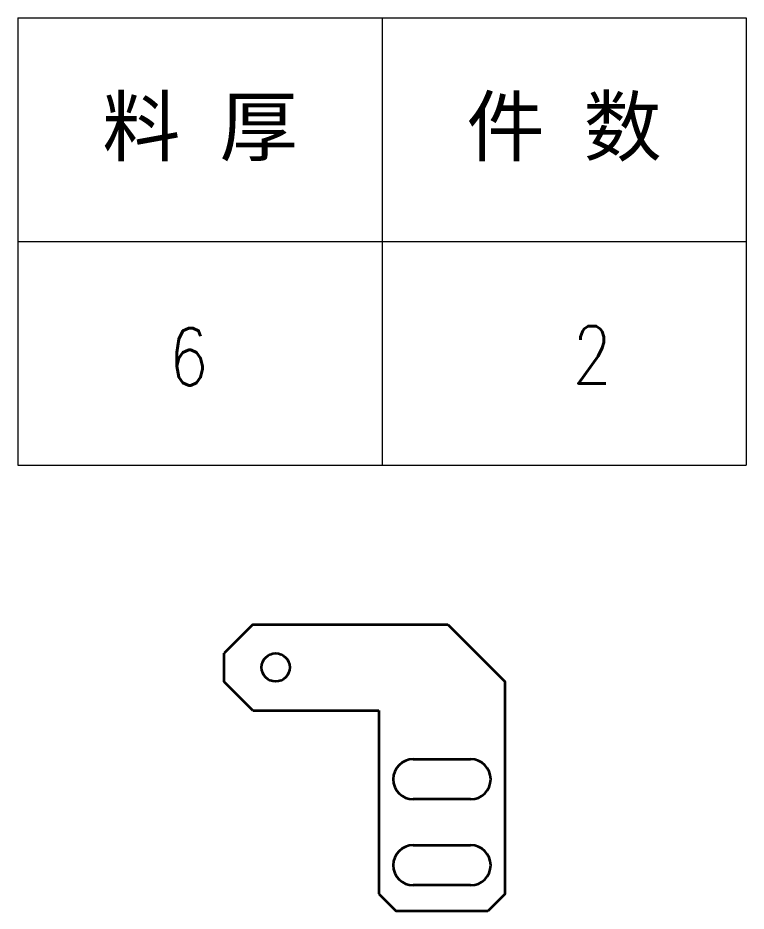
# Model space of a CAD drawing. Header units: millimetres. Extents: x -135448 to 104182, y -50696 to 70200.
# Drawn here: x -133834.1 to -133707.1, y 69544.4 to 69700.1 of the extents above; entities that cross this region are included whole.
import ezdxf
from ezdxf.enums import TextEntityAlignment as Align

# ---------------------------------------------------------------- set-up
doc = ezdxf.new("R2010")
doc.units = ezdxf.units.MM
doc.header["$LTSCALE"] = 0.5
doc.layers.add('标注线', color=3, linetype='Continuous', lineweight=18)
doc.styles.add('DIM', font='romans.shx', dxfattribs={"width": 0.8, "bigfont": 'bigfont.shx'})
doc.styles.get("Standard").update_dxf_attribs({"font": 'simplex.shx'})

# ---------------------------------------------------------------- blocks, each defined once
blk = doc.blocks.new('*T186')
at = {"color": 0, "linetype": 'ByBlock', "lineweight": -2, "transparency": 16777216}
for p, q in [((0, 0), (127, 0)), ((0, 0), (0, -78)), ((63.5, 0), (63.5, -78)), ((127, 0), (127, -78)), ((0, -39), (127, -39)), ((0, -78), (127, -78))]:
    blk.add_line(p, q, dxfattribs=at)
at = {"color": 0, "transparency": 16777216, "char_height": 10, "width": 60.5, "attachment_point": 5}
for s, insert in [('{\\fSimSun|b0|i0|c134|p2;料 厚}', (31.75, -19.5)), ('{\\fSimSun|b0|i0|c134|p2;件 数}', (95.25, -19.5))]:
    blk.add_mtext(s, dxfattribs=dict(at, insert=insert))
blk = doc.blocks.new('拆图参数')
blk.add_blockref('*T186', (-63.5, 78))
at = {"style": 'DIM', "width": 0.8}
blk.add_attdef('6', text='', height=10, dxfattribs=at).set_placement((-37.13, 18.91), align=Align.MIDDLE_LEFT)
blk.add_attdef('1', text='', height=10, dxfattribs=at).set_placement((36.65, 19.27), align=Align.MIDDLE_CENTER)

msp = doc.modelspace()

# ---------------------------------------------------------------- linework, layer by layer
at = {"color": 7, "lineweight": 35}
for p, q in [((-133793.139, 69594.375), (-133798.139, 69589.375)), ((-133798.139, 69584.375), (-133798.139, 69589.375)), ((-133793.139, 69579.375), (-133798.139, 69584.375)), ((-133749.139, 69547.375), (-133749.139, 69584.375)), ((-133771.139, 69579.375), (-133771.139, 69547.375))]:
    msp.add_line(p, q, dxfattribs=at)
at = {"color": 7, "lineweight": 35, "ltscale": 0.375}
msp.add_line((-133793.139, 69594.375), (-133759.139, 69594.375), dxfattribs=at)
at = {"color": 7, "lineweight": 35, "ltscale": 0.353553}
msp.add_line((-133759.139, 69594.375), (-133749.139, 69584.375), dxfattribs=at)
at = {"color": 7, "lineweight": 35, "ltscale": 0.075}
msp.add_line((-133793.139, 69579.375), (-133771.139, 69579.375), dxfattribs=at)
at = {"color": 7, "lineweight": 35, "ltscale": 0.25}
for p, q in [((-133765.139, 69570.875), (-133755.139, 69570.875)), ((-133755.139, 69563.875), (-133765.139, 69563.875)), ((-133765.139, 69555.875), (-133755.139, 69555.875)), ((-133755.139, 69548.875), (-133765.139, 69548.875))]:
    msp.add_line(p, q, dxfattribs=at)
at = {"color": 7, "lineweight": 35, "ltscale": 0.106066}
for p, q in [((-133771.139, 69547.375), (-133768.139, 69544.375)), ((-133749.139, 69547.375), (-133752.139, 69544.375))]:
    msp.add_line(p, q, dxfattribs=at)
at = {"color": 7, "lineweight": 35, "ltscale": 0.4}
msp.add_line((-133752.139, 69544.375), (-133768.139, 69544.375), dxfattribs=at)
at = {"color": 7, "lineweight": 35}
msp.add_circle((-133789.14, 69586.875), 2.458, dxfattribs=at)
for centre, start, end in [((-133765.139, 69567.375), 90, 270), ((-133755.139, 69567.375), 270, 90), ((-133765.139, 69552.375), 90, 270), ((-133755.139, 69552.375), 270, 90)]:
    msp.add_arc(centre, 3.5, start, end, dxfattribs=at)

# ---------------------------------------------------------------- block references
at = {"layer": '标注线'}
msp.add_blockref('拆图参数', (-133770.597, 69622.129), dxfattribs=at).add_auto_attribs({'1': '2', '6': '6'})

doc.saveas('drawing.dxf')
